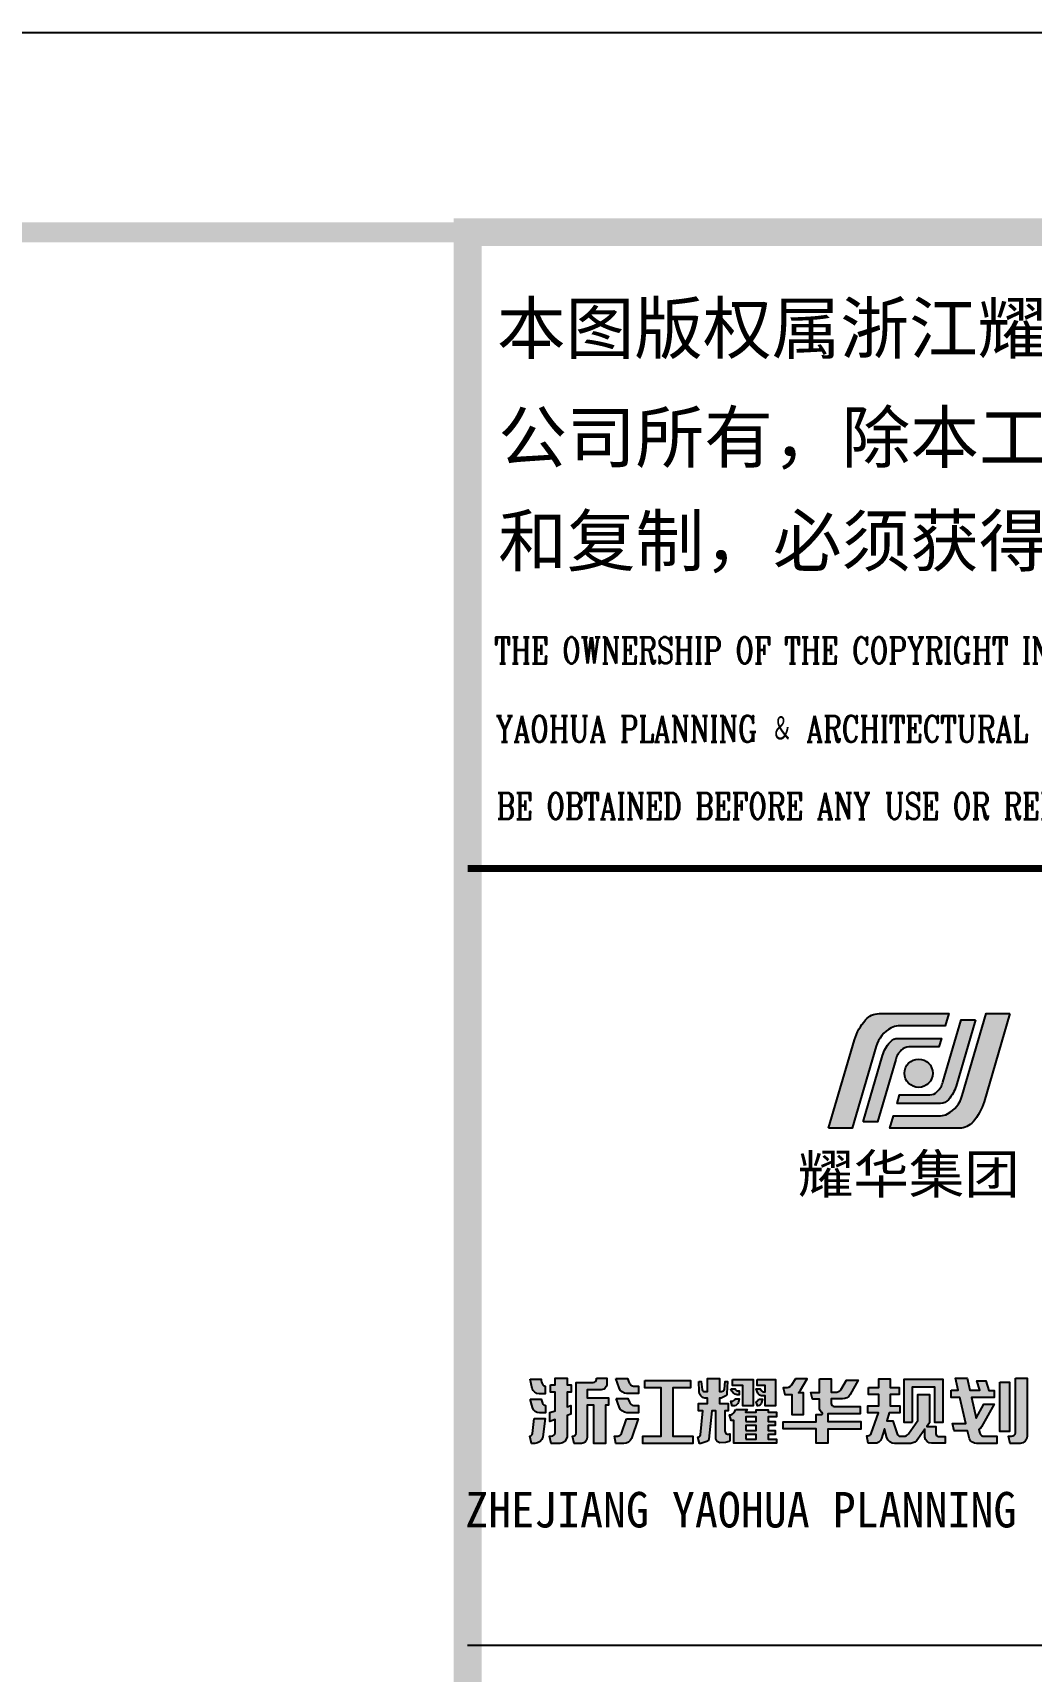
# Model space of a CAD drawing. Extents: x -138012 to 2129925, y -311560 to 0.
# Drawn here: x 1235533 to 1240540, y -142980 to -134764 of the extents above; entities that cross this region are included whole.
import ezdxf
from ezdxf.enums import TextEntityAlignment as Align

# ---------------------------------------------------------------- set-up
doc = ezdxf.new("R2010")
doc.units = 0
doc.header["$LTSCALE"] = 1000
doc.header["$MEASUREMENT"] = 0
for name, color, linetype in [('3', 3, 'CONTINUOUS'), ('PUB_TITLE', 4, 'CONTINUOUS'), ('TEXT', 7, 'CONTINUOUS'), ('图框', 4, 'CONTINUOUS'), ('家具', 35, 'CONTINUOUS')]:
    doc.layers.add(name, color=color, linetype=linetype)
doc.styles.add('-黑体', font='simhei.ttf', dxfattribs={"width": 0.8})
doc.styles.add('iIcon2', font='')
doc.styles.add('MIMI-TKWZ', font='romanc.shx', dxfattribs={"width": 0.75, "oblique": 15, "bigfont": 'bigfont.shx'})
doc.styles.add('图框艺术体', font='simhei.ttf', dxfattribs={"width": 0.9})
doc.styles.get('iIcon2').set_extended_font_data('SimSun')

# ---------------------------------------------------------------- blocks, each defined once
blk = doc.blocks.new('yhlogo01')
at = {"layer": '家具'}
h = blk.add_hatch(color=5, dxfattribs=at)
h.dxf.hatch_style = 1
h.paths.add_polyline_path([(243496.4297811407, -10479.33175228268, 0.2174727721033012), (243118.6349315595, -10651.80915515404, 0.1075559214367939), (242812.8083269913, -11211.68171805657), (242090.9063861661, -13669.64493794192), (242748.8166466388, -13669.64493794192), (243418.1854214451, -11389.6694430011, -0.19717890885757), (243830.3649421591, -10874.52929703217, -0.1273347370917847), (244024.4521864142, -10824.2865580254), (245336.0998570008, -10824.2865580254), (245437.4898118477, -10479.33175228268)])
h = blk.add_hatch(color=5, dxfattribs=at)
h.dxf.hatch_style = 1
h.paths.add_polyline_path([(245735.4472798892, -13669.64493794192, 0.2174727721032802), (246113.2421294704, -13497.1675350706, 0.1075559214368167), (246419.0687340387, -12937.29497216795), (247140.9706748639, -10479.33175228268), (246483.0604143911, -10479.33175228268), (245813.6916395846, -12759.30724722437, -0.1971789088572864), (245401.5121188709, -13274.4473931924, -0.1273347370917942), (245207.4248746158, -13324.69013219917), (243895.7772040291, -13324.69013219917), (243794.3872491822, -13669.64493794192)])
h = blk.add_hatch(color=5, dxfattribs=at)
h.dxf.hatch_style = 1
h.paths.add_polyline_path([(245430.8611899983, -12877.86638939462, 0.1093664727785229), (245639.453722176, -12499.22633192304), (246182.0387513717, -10651.80915515404), (245784.2922744539, -10651.80915515404), (245272.9346151327, -12391.57994706894, -0.1253067589665132), (245117.453680721, -12653.93890134204, -0.1991992421947447), (244905.0876318119, -12742.04113997891), (244067.0308118332, -12742.04113997888), (243997.167158876, -12979.73532645646), (245205.5967189892, -12979.73532645646, 0.2155993663494431)])
h = blk.add_hatch(color=5, dxfattribs=at)
h.dxf.hatch_style = 1
h.paths.add_polyline_path([(243801.0158710317, -11271.11030082994, 0.10936647277854), (243592.4233388539, -11649.7503583016), (243049.8383096582, -13497.16753507056), (243447.584786576, -13497.16753507056), (243958.942445897, -11757.39674315657, -0.1253067589668707), (244114.4233803088, -11495.03778888262, -0.1991992421947921), (244326.7894292181, -11406.93555024569), (245164.8462491967, -11406.93555024569), (245234.7099021539, -11169.24136376812), (244026.2803420408, -11169.24136376812, 0.2155993663494261)])
h = blk.add_hatch(color=1, dxfattribs=at)
h.dxf.hatch_style = 1
h.paths.add_polyline_path([(244990.8879417925, -12140.39006664162, 1), (244202.3736493761, -12140.39006664162, 1)])
at = {"layer": '家具', "color": 5}
for points in [[(242090.9063861661, -13669.64493794192), (242812.8083269913, -11211.68171805657, -0.1075559214367966), (243118.6349315595, -10651.80915515403, -0.2174727721032954), (243496.4297811407, -10479.33175228268), (245437.4898118477, -10479.33175228268), (245336.0998570008, -10824.2865580254), (244024.4521864141, -10824.2865580254, 0.127334737091765), (243830.3649421591, -10874.52929703217, 0.1971247319399929), (243418.2364854845, -11389.49551083859), (242748.8166466388, -13669.64493794192)], [(247140.9706748639, -10479.33175228268), (246419.0687340387, -12937.29497216802, -0.1075559214367966), (246113.2421294704, -13497.16753507056, -0.2174727721032954), (245735.4472798892, -13669.64493794192), (243794.3872491822, -13669.64493794192), (243895.7772040291, -13324.69013219917), (245207.4248746158, -13324.69013219917, 0.127334737091765), (245401.5121188708, -13274.44739319241, 0.1971247319399929), (245813.6405755455, -12759.481179386), (246483.0604143911, -10479.33175228268)], [(246182.0387513717, -10651.80915515404), (245639.453722176, -12499.22633192298, -0.109366472778548), (245430.8611899982, -12877.86638939465, -0.2155993663494469), (245205.5967189892, -12979.73532645646), (243997.167158876, -12979.73532645646), (244067.0308118332, -12742.04113997888), (244905.0876318119, -12742.04113997891, 0.1991992421947874), (245117.4536807211, -12653.93890134198, 0.1253067589663713), (245272.9346151326, -12391.5799470692), (245784.2922744539, -10651.80915515404)], [(243049.8383096582, -13497.16753507056), (243592.4233388539, -11649.75035830162, -0.109366472778548), (243801.0158710317, -11271.11030082994, -0.2155993663494469), (244026.2803420408, -11169.24136376812), (245234.7099021539, -11169.24136376812), (245164.8462491967, -11406.93555024569), (244326.7894292181, -11406.93555024569, 0.1991992421947874), (244114.4233803088, -11495.03778888261, 0.1253067589663713), (243958.9424458974, -11757.39674315539), (243447.584786576, -13497.16753507056)]]:
    blk.add_lwpolyline(points, format="xyb", close=True, dxfattribs=at)
at = {"layer": '家具', "color": 1}
blk.add_circle((244596.6307955843, -12140.39006664162), 394.2571462081978, dxfattribs=at)
blk = doc.blocks.new('65464563')
at = {"layer": '图框'}
h = blk.add_hatch(color=256, dxfattribs=at)
h.dxf.hatch_style = 1
edge = h.paths.add_edge_path()
edge.add_line((1019851.198552979, 31885.63320690737), (1019905.951376109, 31885.63320690737))
edge.add_arc((1019979.501816458, 31893.89160546088), 74.01262339801767, 186.4064582209321, 205.4823430065042)
edge.add_arc((1019934.102670143, 31873.90774522147), 24.477825073582, 208.977848387608, 253.175425608135)
edge.add_line((1019927.017750477, 31850.47768261691), (1019927.017750477, 31812.97016016045))
edge.add_line((1019927.017750477, 31812.97016016045), (1019897.280699575, 31812.97016016045))
edge.add_arc((1019897.280699575, 31851.25049969719), 38.28033953674822, 196.5622213707724, 270, ccw=False)
edge.add_line((1019860.588583073, 31840.3384429852), (1019851.198552979, 31885.63320690737))
edge = h.paths.add_edge_path()
edge.add_line((1019851.525286425, 31786.4370036273), (1019906.150489832, 31786.4370036273))
edge.add_arc((1019969.711104004, 31796.61385975381), 64.3701800105332, 189.0965680997687, 208.3999421958754)
edge.add_arc((1019934.371644225, 31777.38922718336), 24.14039237477414, 208.1562874410982, 256.2835989948979)
edge.add_line((1019928.647565062, 31753.93728778092), (1019928.647565062, 31716.89485839382))
edge.add_line((1019928.647565062, 31716.89485839382), (1019898.742593869, 31716.89485839382))
edge.add_arc((1019898.742593869, 31754.87270350794), 37.97784511412101, 196.6939173178043, 270, ccw=False)
edge.add_line((1019862.365401127, 31743.96323203749), (1019851.525286425, 31786.4370036273))
edge = h.paths.add_edge_path()
edge.add_line((1019870.89896974, 31689.07464754838), (1019926.356592602, 31689.07464754838))
edge.add_line((1019926.356592602, 31689.07464754838), (1019914.477722938, 31597.65086427971))
edge.add_arc((1019874.956909366, 31604.20001881598), 40.05978195776988, 269.1163188202599, 350.5907910872765, ccw=False)
edge.add_line((1019874.33908599, 31564.14500134275), (1019857.247716254, 31564.14500134275))
edge.add_line((1019857.247716254, 31564.14500134275), (1019849.489408094, 31600.97268865339))
edge.add_arc((1019847.062655043, 31616.63244724316), 15.84667692170957, 278.8089124504289, 351.9878779927175)
edge.add_line((1019862.754646242, 31614.42369608872), (1019870.89896974, 31689.07464754838))
edge = h.paths.add_edge_path()
edge.add_line((1019953.532306964, 31857.68579767586), (1019976.999841043, 31857.68579767586))
edge.add_line((1019976.999841043, 31857.68579767586), (1019976.999841043, 31891.02296669059))
edge.add_line((1019976.999841043, 31891.02296669059), (1020035.935161167, 31891.02296669059))
edge.add_line((1020035.935161167, 31891.02296669059), (1020035.935161167, 31857.68579767586))
edge.add_line((1020035.935161167, 31857.68579767586), (1020057.206261927, 31857.68579767586))
edge.add_line((1020057.206261927, 31857.68579767586), (1020057.206261927, 31821.37294809229))
edge.add_line((1020057.206261927, 31821.37294809229), (1020035.883078938, 31821.37294809229))
edge.add_line((1020035.883078938, 31821.37294809229), (1020035.883078938, 31747.25038672867))
edge.add_line((1020035.883078938, 31747.25038672867), (1020055.671632106, 31753.80056687421))
edge.add_line((1020055.671632106, 31753.80056687421), (1020055.671632106, 31710.14507034281))
edge.add_line((1020055.671632106, 31710.14507034281), (1020035.882180968, 31703.42721746722))
edge.add_line((1020035.882180968, 31703.42721746722), (1020035.882180968, 31597.98421803507))
edge.add_arc((1019998.909868268, 31601.10739304199), 37.10399073645532, 271.06141058843826, 355.17149694307943, ccw=False)
edge.add_line((1019999.597184445, 31564.00976879126), (1019956.055831698, 31564.00976879126))
edge.add_line((1019956.055831698, 31564.00976879126), (1019948.798341273, 31600.73183363903))
edge.add_line((1019948.798341273, 31600.73183363903), (1019956.696645368, 31600.73183363903))
edge.add_arc((1019956.696645368, 31621.2995626958), 20.56772905676917, 270, 350.974520365862)
edge.add_line((1019977.009718707, 31618.07302739), (1019977.009718707, 31683.68491657579))
edge.add_line((1019977.009718707, 31683.68491657579), (1019950.224187444, 31674.84516334749))
edge.add_line((1019950.224187444, 31674.84516334749), (1019950.224187444, 31718.98071650229))
edge.add_line((1019950.224187444, 31718.98071650229), (1019977.014208554, 31727.90176559967))
edge.add_line((1019977.014208554, 31727.90176559967), (1019977.014208554, 31821.26194796333))
edge.add_line((1019977.014208554, 31821.26194796333), (1019953.532306964, 31821.26194796333))
edge.add_line((1019953.532306964, 31821.26194796333), (1019953.532306964, 31857.68579767586))
edge = h.paths.add_edge_path()
edge.add_line((1020183.213141567, 31891.07299491775), (1020235.486426208, 31891.07299491775))
edge.add_line((1020235.486426208, 31891.07299491775), (1020235.486426208, 31862.71472024469))
edge.add_arc((1020205.980944725, 31862.71472024474), 29.50548148318194, 260.1794472955371, 359.99999999990814, ccw=False)
edge.add_line((1020200.948402284, 31833.64158910728), (1020136.536476613, 31833.64158910728))
edge.add_line((1020136.536476613, 31833.64158910728), (1020136.536476613, 31793.32761022478))
edge.add_line((1020136.536476613, 31793.32761022478), (1020243.6363971, 31793.32761022478))
edge.add_line((1020243.6363971, 31793.32761022478), (1020243.6363971, 31756.76501035102))
edge.add_line((1020243.6363971, 31756.76501035102), (1020228.100627333, 31756.76501035102))
edge.add_line((1020228.100627333, 31756.76501035102), (1020228.100627333, 31564.35801215365))
edge.add_line((1020228.100627333, 31564.35801215365), (1020170.831040572, 31564.35801215365))
edge.add_line((1020170.831040572, 31564.35801215365), (1020170.831040572, 31756.46484098816))
edge.add_line((1020170.831040572, 31756.46484098816), (1020136.512231438, 31756.46484098816))
edge.add_line((1020136.512231438, 31756.46484098816), (1020136.512231438, 31593.53276312741))
edge.add_arc((1020106.89261299, 31593.53276312739), 29.61961844714824, -99.43516370914398, 4.928324415232055e-11, ccw=False)
edge.add_line((1020102.037027086, 31564.31384660938), (1020071.017194017, 31564.31384660938))
edge.add_line((1020071.017194017, 31564.31384660938), (1020063.906495668, 31600.64858354232))
edge.add_line((1020063.906495668, 31600.64858354232), (1020065.361726637, 31600.64858354232))
edge.add_arc((1020065.361726637, 31616.43951202629), 15.79092848396249, 270, 350.6019519621236)
edge.add_line((1020080.940704941, 31613.86097418267), (1020080.940704941, 31869.89034002484))
edge.add_line((1020080.940704941, 31869.89034002484), (1020167.285788633, 31869.89034002484))
edge.add_arc((1020167.415364576, 31885.71245212574), 15.82264267618638, 269.5307839672041, 356.7874105654772)
edge.add_line((1020183.213141567, 31884.82573717774), (1020183.213141567, 31891.07299491775))
h = blk.add_hatch(color=256, dxfattribs=at)
h.dxf.hatch_style = 1
h.paths.add_polyline_path([(1020425.251831989, 31879.71541482041), (1020654.70886019, 31879.71541482041), (1020654.70886019, 31843.50418507325), (1020567.075121832, 31843.50418507325), (1020567.075121832, 31600.69313993212), (1020665.996336404, 31600.69313993212), (1020665.996336404, 31564.2126176185), (1020415.237676481, 31564.2126176185), (1020415.237676481, 31600.69313993212), (1020507.969187509, 31600.69313993212), (1020507.969187509, 31843.50418507325), (1020425.251831989, 31843.50418507325)])
edge = h.paths.add_edge_path()
edge.add_line((1020333.605936435, 31687.68988185498), (1020391.906777106, 31687.68988185498))
edge.add_line((1020391.906777106, 31687.68988185498), (1020359.347445145, 31588.19059737521))
edge.add_arc((1020321.547847618, 31606.0078240996), 41.78831345448447, 269.2833326029882, 334.7626748170755, ccw=False)
edge.add_line((1020321.025164426, 31564.22277960216), (1020281.162718478, 31564.22277960216))
edge.add_line((1020281.162718478, 31564.22277960216), (1020273.547862784, 31600.95031628723))
edge.add_line((1020273.547862784, 31600.95031628723), (1020290.151409869, 31600.95031628723))
edge.add_arc((1020286.840516129, 31626.34824496531), 25.61282488317681, 277.4272387077989, 332.4796535397163)
edge.add_line((1020309.55516803, 31614.51349158655), (1020333.605936435, 31687.68988185498))
edge = h.paths.add_edge_path()
edge.add_line((1020282.457903435, 31790.0597507942), (1020341.1313784, 31790.0597507942))
edge.add_line((1020341.1313784, 31790.0597507942), (1020348.623725104, 31770.84331949038))
edge.add_arc((1020372.696749943, 31780.22921666607), 25.83806476294402, 201.3004483057006, 262.4766052012375)
edge.add_line((1020369.313746172, 31754.6135793291), (1020393.84513784, 31754.6135793291))
edge.add_line((1020393.84513784, 31754.6135793291), (1020393.84513784, 31718.28431423352))
edge.add_line((1020393.84513784, 31718.28431423352), (1020335.961016662, 31718.28431423352))
edge.add_arc((1020338.328228345, 31762.88020377572), 44.65867278830593, 200.9705404496172, 266.96151217998516, ccw=False)
edge.add_line((1020296.627542231, 31746.8974057468), (1020282.457903435, 31790.0597507942))
edge = h.paths.add_edge_path()
edge.add_line((1020281.118477462, 31889.77265185764), (1020338.949230394, 31889.77265185764))
edge.add_line((1020338.949230394, 31889.77265185764), (1020347.939292607, 31868.76824254723))
edge.add_arc((1020378.535728558, 31881.86377209245), 33.28114762099464, 203.1713282823416, 230.9870352060324)
edge.add_arc((1020372.197843205, 31874.54169304088), 23.60429781743594, 231.7524927082556, 271.6208121548299)
edge.add_line((1020372.865484534, 31850.94683914195), (1020393.850525657, 31850.94683914195))
edge.add_line((1020393.850525657, 31850.94683914195), (1020393.850525657, 31814.36274276435))
edge.add_line((1020393.850525657, 31814.36274276435), (1020336.195136851, 31814.36274276435))
edge.add_arc((1020336.526865441, 31856.14373971221), 41.78231383988701, 198.5295602014712, 269.5450982461078, ccw=False)
edge.add_line((1020296.910554092, 31842.8655762492), (1020281.118477462, 31889.77265185764))
h = blk.add_hatch(color=256, dxfattribs=at)
h.dxf.hatch_style = 1
h.paths.add_polyline_path([(1020932.107792326, 31673.61240775249), (1020984.992120212, 31673.61240775249), (1020984.992120212, 31697.43739564618), (1020932.107792326, 31697.43739564618)], flags=17)
h.paths.add_polyline_path([(1020932.107792326, 31629.62391650327), (1020984.992120212, 31629.62391650327), (1020984.992120212, 31653.66269689886), (1020932.107792326, 31653.66269689886)], flags=17)
h.paths.add_polyline_path([(1020932.107792326, 31586.31627815781), (1020984.992120212, 31586.31627815781), (1020984.992120212, 31609.60033584555), (1020932.107792326, 31609.60033584555)], flags=17)
edge = h.paths.add_edge_path()
edge.add_line((1020881.987381168, 31734.15047104686), (1020939.240965565, 31734.15047104686))
edge.add_line((1020939.240965565, 31734.15047104686), (1020931.099076398, 31720.25591264985))
edge.add_line((1020931.099076398, 31720.25591264985), (1020984.992120212, 31720.25591264985))
edge.add_line((1020984.992120212, 31720.25591264985), (1020984.992120212, 31733.06118456996))
edge.add_line((1020984.992120212, 31733.06118456996), (1021043.662539344, 31733.06118456996))
edge.add_line((1021043.662539344, 31733.06118456996), (1021043.662539344, 31720.330564145))
edge.add_line((1021043.662539344, 31720.330564145), (1021086.634868238, 31720.330564145))
edge.add_line((1021086.634868238, 31720.330564145), (1021086.634868238, 31697.43739564618))
edge.add_line((1021086.634868238, 31697.43739564618), (1021043.662539344, 31697.43739564618))
edge.add_line((1021043.662539344, 31697.43739564618), (1021043.662539344, 31673.61240775249))
edge.add_line((1021043.662539344, 31673.61240775249), (1021080.164100251, 31673.61240775249))
edge.add_line((1021080.164100251, 31673.61240775249), (1021080.164100251, 31653.66269689886))
edge.add_line((1021080.164100251, 31653.66269689886), (1021043.662539344, 31653.66269689886))
edge.add_line((1021043.662539344, 31653.66269689886), (1021043.662539344, 31629.62391650327))
edge.add_line((1021043.662539344, 31629.62391650327), (1021080.043772342, 31629.62391650327))
edge.add_line((1021080.043772342, 31629.62391650327), (1021080.043772342, 31609.60033584555))
edge.add_line((1021080.043772342, 31609.60033584555), (1021043.662539344, 31609.60033584555))
edge.add_line((1021043.662539344, 31609.60033584555), (1021043.662539344, 31586.31627815781))
edge.add_line((1021043.662539344, 31586.31627815781), (1021086.712991582, 31586.31627815781))
edge.add_line((1021086.712991582, 31586.31627815781), (1021086.712991582, 31565.08029468299))
edge.add_line((1021086.712991582, 31565.08029468299), (1020872.675895086, 31565.08029468299))
edge.add_line((1020872.675895086, 31565.08029468299), (1020872.675895086, 31678.41377143073))
edge.add_line((1020872.675895086, 31678.41377143073), (1020858.412797598, 31678.41377143073))
edge.add_line((1020858.412797598, 31678.41377143073), (1020851.017712134, 31706.87909625378))
edge.add_arc((1020846.670593289, 31741.14629260275), 34.54183243371087, 277.2298937269761, 320.8830479853609)
edge.add_line((1020873.470211664, 31719.3536644266), (1020881.987381168, 31734.15047104686))
edge = h.paths.add_edge_path()
edge.add_line((1020997.26767152, 31786.70981380343), (1021015.811299811, 31786.70981380343))
edge.add_line((1021015.811299811, 31786.70981380343), (1021011.342794456, 31769.35997452505))
edge.add_arc((1020989.585878, 31774.9635363872), 22.46693835801011, 275.85593631894096, 345.55718025701685, ccw=False)
edge.add_line((1020991.878124093, 31752.61384003499), (1020991.010481191, 31752.61384003499))
edge.add_line((1020991.010481191, 31752.61384003499), (1020984.949151365, 31772.59051922982))
edge.add_line((1020984.949151365, 31772.59051922982), (1020986.750907692, 31772.59051922982))
edge.add_arc((1020974.701277601, 31792.54204816417), 23.30787618266663, 301.1296755085841, 345.5091196508274)
edge = h.paths.add_edge_path()
edge.add_line((1020989.389476697, 31884.91326945118), (1021081.642157995, 31884.91326945118))
edge.add_line((1021081.642157995, 31884.91326945118), (1021081.642157995, 31752.60524143348))
edge.add_line((1021081.642157995, 31752.60524143348), (1021029.487405324, 31752.60524143348))
edge.add_line((1021029.487405324, 31752.60524143348), (1021029.487405324, 31803.5226421415))
edge.add_line((1021029.487405324, 31803.5226421415), (1021011.744320603, 31803.5226421415))
edge.add_arc((1021011.744320603, 31825.59253075775), 22.06988861625359, 207.4617098723028, 270, ccw=False)
edge.add_line((1020992.161284328, 31815.41487514507), (1020985.004894802, 31837.17852384935))
edge.add_line((1020985.004894802, 31837.17852384935), (1021004.644397313, 31837.17852384935))
edge.add_arc((1021037.083329415, 31853.71608365256), 36.41119608251173, 207.0127564805983, 236.3469861831299)
edge.add_line((1021016.905628694, 31823.40708179254), (1021029.453282485, 31823.40708179254))
edge.add_line((1021029.453282485, 31823.40708179254), (1021029.453282485, 31854.18403903098))
edge.add_line((1021029.453282485, 31854.18403903098), (1020989.389476697, 31854.18403903098))
edge.add_line((1020989.389476697, 31854.18403903098), (1020989.389476697, 31884.91326945118))
edge = h.paths.add_edge_path()
edge.add_line((1020879.001479894, 31787.89759335248), (1020899.585959062, 31787.89759335248))
edge.add_line((1020899.585959062, 31787.89759335248), (1020895.18054415, 31770.32352545054))
edge.add_arc((1020869.196911754, 31779.45029093725), 27.53991649861292, 283.3950120533748, 340.6461462288474, ccw=False)
edge.add_line((1020875.576897394, 31752.65956896136), (1020864.277786267, 31752.65956896136))
edge.add_line((1020864.277786267, 31752.65956896136), (1020857.862037561, 31775.24662063556))
edge.add_line((1020857.862037561, 31775.24662063556), (1020861.968826678, 31775.23277429445))
edge.add_arc((1020860.842327459, 31794.53362084387), 19.33369281883536, 273.3402944613528, 339.9258226467189)
edge = h.paths.add_edge_path()
edge.add_line((1020857.733238342, 31837.38997127814), (1020879.201475333, 31837.38997127814))
edge.add_arc((1020894.920931448, 31844.88627675509), 17.41539251195069, 205.495574086538, 270.2809118673162)
edge.add_line((1020895.006315936, 31827.47109355661), (1020898.628796648, 31827.47109355661))
edge.add_line((1020898.628796648, 31827.47109355661), (1020898.628796648, 31807.51981932088))
edge.add_line((1020898.628796648, 31807.51981932088), (1020889.827722861, 31807.51981932088))
edge.add_arc((1020895.161653234, 31845.42825395622), 38.28185248559627, 192.1209648011782, 261.99074073038076, ccw=False)
h.paths.add_polyline_path([(1020865.670835265, 31884.91326945118), (1020969.529771938, 31884.91326945118), (1020969.529771938, 31752.6763753189), (1020917.306773587, 31752.6763753189), (1020917.306773587, 31854.2973842331), (1020865.670835265, 31854.2973842331)])
edge = h.paths.add_edge_path()
edge.add_line((1020697.204507303, 31874.49332776718), (1020708.659148686, 31874.49332776718))
edge.add_line((1020708.659148686, 31874.49332776718), (1020714.04576392, 31833.72542219207))
edge.add_arc((1020724.382843707, 31835.09124834059), 10.42692186573306, 187.5268246121114, 277.9324728681977)
edge.add_line((1020725.821820481, 31824.76409745374), (1020740.668097494, 31824.76409745374))
edge.add_line((1020740.668097494, 31824.76409745374), (1020740.668097494, 31889.74959197169))
edge.add_line((1020740.668097494, 31889.74959197169), (1020799.661785634, 31889.74959197169))
edge.add_line((1020799.661785634, 31889.74959197169), (1020799.661785634, 31824.66325930838))
edge.add_line((1020799.661785634, 31824.66325930838), (1020811.233416312, 31824.66325930838))
edge.add_arc((1020810.887127251, 31838.84582146454), 14.18678911620448, 271.3986866467744, 351.5226136565035)
edge.add_line((1020824.91891327, 31836.75441846048), (1020828.536074103, 31874.57345109974))
edge.add_line((1020828.536074103, 31874.57345109974), (1020839.851365995, 31874.57345109974))
edge.add_line((1020839.851365995, 31874.57345109974), (1020837.997568707, 31814.31568448892))
edge.add_arc((1020822.950692152, 31814.77859343018), 15.05399544099781, 290.1298801625541, 358.23788240752685, ccw=False)
edge.add_line((1020828.131515534, 31800.64417275513), (1020808.774357705, 31791.0667861203))
edge.add_line((1020808.774357705, 31791.0667861203), (1020799.661785634, 31791.0667861203))
edge.add_line((1020799.661785634, 31791.0667861203), (1020799.661785634, 31764.25300250057))
edge.add_line((1020799.661785634, 31764.25300250057), (1020844.342950426, 31764.25300250057))
edge.add_line((1020844.342950426, 31764.25300250057), (1020844.342950426, 31727.72049773223))
edge.add_line((1020844.342950426, 31727.72049773223), (1020827.91010916, 31727.72049773223))
edge.add_line((1020827.91010916, 31727.72049773223), (1020827.91010916, 31626.01398044341))
edge.add_arc((1020844.17037249, 31626.01398044343), 16.26026332983747, 180.0000000000641, 300.2900870376563)
edge.add_line((1020852.37169544, 31611.97352228028), (1020852.37169544, 31577.91900685866))
edge.add_arc((1020826.878953682, 31608.04166369865), 39.46206200195378, 276.2700922810483, 310.24116845891587, ccw=False)
edge.add_line((1020831.188820948, 31568.81565980334), (1020802.722946941, 31567.94857978175))
edge.add_arc((1020804.514772192, 31590.44098425407), 22.56366319272795, 185.5375097116464, 265.44523265749143, ccw=False)
edge.add_line((1020782.056408247, 31588.26364973868), (1020782.056408247, 31727.72049773223))
edge.add_line((1020782.056408247, 31727.72049773223), (1020762.221957136, 31727.72049773223))
edge.add_line((1020762.221957136, 31727.72049773223), (1020746.952638961, 31585.57410684443))
edge.add_arc((1020732.75371911, 31587.09935010658), 14.28060544759924, 286.3231382592674, 353.8688167780578, ccw=False)
edge.add_line((1020736.767344572, 31573.39436916553), (1020705.995241786, 31564.29039587791))
edge.add_line((1020705.995241786, 31564.29039587791), (1020700.00244444, 31564.29039587791))
edge.add_line((1020700.00244444, 31564.29039587791), (1020692.581919329, 31595.42176029983))
edge.add_arc((1020689.996472379, 31610.31591177887), 15.11688738503344, 279.8477327515598, 348.5641114439136)
edge.add_line((1020704.813246844, 31607.31866660179), (1020716.565669201, 31727.72049773223))
edge.add_line((1020716.565669201, 31727.72049773223), (1020695.796563175, 31727.72049773223))
edge.add_line((1020695.796563175, 31727.72049773223), (1020695.796563175, 31764.25300250057))
edge.add_line((1020695.796563175, 31764.25300250057), (1020740.668097494, 31764.25300250057))
edge.add_line((1020740.668097494, 31764.25300250057), (1020740.668097494, 31791.1691876477))
edge.add_line((1020740.668097494, 31791.1691876477), (1020726.544924372, 31791.1691876477))
edge.add_arc((1020731.082581318, 31823.02961581834), 32.18193924823768, 178.5068076761959, 261.8942776253809, ccw=False)
edge.add_line((1020698.91157015, 31823.86821834184), (1020697.204507303, 31874.49332776718))
h = blk.add_hatch(color=256, dxfattribs=at)
h.dxf.hatch_style = 1
edge = h.paths.add_edge_path()
edge.add_line((1021301.588317598, 31888.27063250687), (1021360.39253418, 31888.27063250687))
edge.add_line((1021360.39253418, 31888.27063250687), (1021360.39253418, 31820.58009611361))
edge.add_line((1021360.39253418, 31820.58009611361), (1021381.270430315, 31820.58009611361))
edge.add_arc((1021381.270430315, 31859.47373138123), 38.89363526761736, 270, 316.263731508385)
edge.add_line((1021409.372235745, 31832.58500891417), (1021437.970962999, 31881.45624078671))
edge.add_line((1021437.970962999, 31881.45624078671), (1021495.489647794, 31881.45624078671))
edge.add_line((1021495.489647794, 31881.45624078671), (1021455.492552464, 31809.70625666063))
edge.add_arc((1021417.286648073, 31831.00417356896), 43.74119791419914, 269.0232863396469, 330.8624782408466, ccw=False)
edge.add_line((1021416.541033706, 31787.26933100395), (1021360.372778852, 31787.26933100395))
edge.add_line((1021360.372778852, 31787.26933100395), (1021360.372778852, 31764.87761459959))
edge.add_arc((1021376.984240153, 31765.79071510137), 16.63653807366781, 183.1462739964969, 265.2827346272533)
edge.add_line((1021375.616070739, 31749.21053079801), (1021505.461297685, 31749.21053079801))
edge.add_line((1021505.461297685, 31749.21053079801), (1021505.461297685, 31712.22269099357))
edge.add_line((1021505.461297685, 31712.22269099357), (1021344.121327419, 31712.22269099357))
edge.add_line((1021344.121327419, 31712.22269099357), (1021344.121327419, 31673.42323851865))
edge.add_line((1021344.121327419, 31673.42323851865), (1021508.881663389, 31673.42323851865))
edge.add_line((1021508.881663389, 31673.42323851865), (1021508.881663389, 31636.12076806696))
edge.add_line((1021508.881663389, 31636.12076806696), (1021343.767527449, 31636.12076806696))
edge.add_line((1021343.767527449, 31636.12076806696), (1021343.767527449, 31565.68454186391))
edge.add_line((1021343.767527449, 31565.68454186391), (1021285.308131142, 31565.68454186391))
edge.add_line((1021285.308131142, 31565.68454186391), (1021285.308131142, 31636.80474773486))
edge.add_line((1021285.308131142, 31636.80474773486), (1021118.841653183, 31636.80474773486))
edge.add_line((1021118.841653183, 31636.80474773486), (1021118.841653183, 31673.15785440744))
edge.add_line((1021118.841653183, 31673.15785440744), (1021285.04143421, 31673.15785440744))
edge.add_line((1021285.04143421, 31673.15785440744), (1021285.04143421, 31709.35014997888))
edge.add_line((1021285.04143421, 31709.35014997888), (1021311.884329517, 31709.35014997888))
edge.add_arc((1021311.884329517, 31714.3501499789), 5.00000000001819, 269.999999998666, 414.0773281515745)
edge.add_arc((1021333.649464974, 31744.39247070789), 32.09800744266823, 179.9058676720646, 234.077328151551, ccw=False)
edge.add_line((1021301.55150085, 31744.44520511222), (1021301.55150085, 31786.90232705645))
edge.add_line((1021301.55150085, 31786.90232705645), (1021265.95461812, 31786.90232705645))
edge.add_line((1021265.95461812, 31786.90232705645), (1021258.326685173, 31820.32800075033))
edge.add_line((1021258.326685173, 31820.32800075033), (1021301.588317598, 31820.32800075033))
edge.add_line((1021301.588317598, 31820.32800075033), (1021301.588317598, 31888.27063250687))
edge = h.paths.add_edge_path()
edge.add_line((1021181.286862567, 31888.27141419792), (1021159.722622694, 31855.24856918812))
edge.add_arc((1021135.310923945, 31871.18964656571), 29.15559952690153, 261.3941334764993, 326.8550715877468, ccw=False)
edge.add_line((1021130.948179698, 31842.36230804119), (1021119.871868414, 31842.36230804119))
edge.add_line((1021119.871868414, 31842.36230804119), (1021127.461839064, 31808.96203930641))
edge.add_line((1021127.461839064, 31808.96203930641), (1021163.004689592, 31808.96203930641))
edge.add_line((1021163.004689592, 31808.96203930641), (1021163.004689592, 31708.55265151826))
edge.add_line((1021163.004689592, 31708.55265151826), (1021221.891519365, 31708.55265151826))
edge.add_line((1021221.891519365, 31708.55265151826), (1021221.891519365, 31817.00659548288))
edge.add_line((1021221.891519365, 31817.00659548288), (1021195.979990355, 31817.00659548288))
edge.add_line((1021195.979990355, 31817.00659548288), (1021206.76998099, 31832.01031689503))
edge.add_line((1021206.76998099, 31832.01031689503), (1021240.563244625, 31888.27141419792))
edge.add_line((1021240.563244625, 31888.27141419792), (1021181.286862567, 31888.27141419792))
h = blk.add_hatch(color=256, dxfattribs=at)
h.dxf.hatch_style = 1
h.paths.add_polyline_path([(1021768.036549842, 31671.50245002046), (1021768.036549842, 31848.65591993206), (1021878.73574396, 31848.65591993206), (1021878.73574396, 31671.46571054118), (1021921.284917231, 31671.46571054118), (1021921.284917231, 31885.23845292756), (1021725.426314647, 31885.23845292756), (1021725.426314647, 31671.50245002046)], flags=17)
edge = h.paths.add_edge_path()
edge.add_line((1021546.862392014, 31845.35149461275), (1021600.100307867, 31845.35149461281))
edge.add_line((1021600.100307867, 31845.35149461281), (1021600.100307867, 31888.400393221))
edge.add_line((1021600.100307867, 31888.400393221), (1021655.974450075, 31888.400393221))
edge.add_line((1021655.974450075, 31888.400393221), (1021655.974450075, 31845.35149461275))
edge.add_line((1021655.974450075, 31845.35149461275), (1021702.113917283, 31845.35149461275))
edge.add_line((1021702.113917283, 31845.35149461275), (1021702.113917283, 31808.9510956317))
edge.add_line((1021702.113917283, 31808.9510956317), (1021655.711345021, 31808.9510956317))
edge.add_line((1021655.711345021, 31808.9510956317), (1021655.711345021, 31753.28040524496))
edge.add_line((1021655.711345021, 31753.28040524496), (1021705.229871337, 31753.28040524496))
edge.add_line((1021705.229871337, 31753.28040524496), (1021705.229871337, 31716.9214358895))
edge.add_line((1021705.229871337, 31716.9214358895), (1021651.751553183, 31716.92143588944))
edge.add_line((1021651.751553183, 31716.92143588944), (1021639.044735105, 31676.68210850214))
edge.add_line((1021639.044735105, 31676.68210850214), (1021670.250091496, 31676.68210850214))
edge.add_line((1021670.250091496, 31676.68210850214), (1021691.286672275, 31611.6808837725))
edge.add_arc((1021706.545556731, 31616.61917157847), 16.03808720782578, 197.9333238406532, 272.8202501273669)
edge.add_line((1021707.334675146, 31600.6005095428), (1021724.785956414, 31600.6005095428))
edge.add_arc((1021724.785956414, 31631.13368058196), 30.53317103915833, 269.9999999997816, 321.3462396300512)
edge.add_line((1021748.630370556, 31612.06227665028), (1021795.285645354, 31678.35469089495))
edge.add_line((1021795.285645354, 31678.35469089495), (1021795.285645354, 31809.87014705047))
edge.add_line((1021795.285645354, 31809.87014705047), (1021852.644131092, 31809.87014705047))
edge.add_line((1021852.644131092, 31809.87014705047), (1021852.644131092, 31667.46882283827))
edge.add_line((1021852.644131092, 31667.46882283827), (1021839.709383892, 31649.10170321824))
edge.add_line((1021839.709383892, 31649.10170321824), (1021884.774376629, 31649.10170321824))
edge.add_line((1021884.774376629, 31649.10170321824), (1021884.774376629, 31612.68067621964))
edge.add_arc((1021898.270673097, 31612.68067621961), 13.49629646737594, 179.9999999999073, 279.324212247743)
edge.add_line((1021900.457354327, 31599.3627017666), (1021931.184132647, 31599.3627017666))
edge.add_line((1021931.184132647, 31599.3627017666), (1021931.184132647, 31565.67867918103))
edge.add_line((1021931.184132647, 31565.67867918103), (1021864.845846226, 31565.67867918103))
edge.add_arc((1021864.845846226, 31601.66700399165), 35.98832481062345, 191.0167001970208, 270, ccw=False)
edge.add_line((1021829.520731324, 31594.78981126507), (1021829.520731324, 31635.37838246627))
edge.add_line((1021829.520731324, 31635.37838246627), (1021794.666289579, 31585.18372788886))
edge.add_arc((1021753.963505272, 31613.44715227968), 49.55338342209816, 276.73065591912035, 325.2244460650042, ccw=False)
edge.add_line((1021759.771266519, 31564.23528665892), (1021678.963472428, 31564.23528665892))
edge.add_arc((1021678.963472428, 31605.32273831778), 41.08745165885557, 199.6101807632247, 270, ccw=False)
edge.add_line((1021640.259182033, 31591.53301066242), (1021627.128938302, 31637.24196500634))
edge.add_line((1021627.128938302, 31637.24196500634), (1021613.272524067, 31588.73104775843))
edge.add_arc((1021581.602534952, 31597.77710404631), 32.93659583034656, 264.1124957031953, 344.0588058369454, ccw=False)
edge.add_line((1021578.224043924, 31565.01424178935), (1021546.092207171, 31565.01424178935))
edge.add_line((1021546.092207171, 31565.01424178935), (1021538.513787888, 31602.18460645369))
edge.add_line((1021538.513787888, 31602.18460645369), (1021544.032784218, 31602.18460645369))
edge.add_arc((1021544.032784218, 31620.77503114363), 18.59042468993721, 270, 339.663515844584)
edge.add_line((1021561.464427335, 31614.31424880808), (1021597.135789031, 31716.9214358895))
edge.add_line((1021597.135789031, 31716.9214358895), (1021543.49321057, 31716.9214358895))
edge.add_line((1021543.49321057, 31716.9214358895), (1021543.49321057, 31753.28040524496))
edge.add_line((1021543.49321057, 31753.28040524496), (1021600.134430707, 31753.28040524491))
edge.add_line((1021600.134430707, 31753.28040524491), (1021600.134430707, 31808.9510956317))
edge.add_line((1021600.134430707, 31808.9510956317), (1021546.862392014, 31808.95109563175))
edge.add_line((1021546.862392014, 31808.95109563175), (1021546.862392014, 31845.35149461275))
h = blk.add_hatch(color=256, dxfattribs=at)
h.dxf.hatch_style = 1
edge = h.paths.add_edge_path()
edge.add_line((1022284.555085662, 31891.09488226712), (1022343.538896138, 31891.09488226712))
edge.add_line((1022343.538896138, 31891.09488226712), (1022343.538896138, 31599.3691223613))
edge.add_arc((1022306.806424704, 31600.85059641892), 36.76233429763509, 271.3516191716045, 357.69042951278146, ccw=False)
edge.add_line((1022307.673575265, 31564.09849072533), (1022257.248662651, 31564.09849072533))
edge.add_line((1022257.248662651, 31564.09849072533), (1022249.954573868, 31600.78498863039))
edge.add_line((1022249.954573868, 31600.78498863039), (1022264.702670661, 31600.78498863039))
edge.add_arc((1022264.702670661, 31620.88634561406), 20.10135698367594, 270.0000000003318, 350.9734199348076)
edge.add_line((1022284.555085662, 31617.73259052174), (1022284.555085662, 31891.09488226712))
h.paths.add_polyline_path([(1022206.204555665, 31871.85707470425), (1022253.7105204, 31871.85707470425), (1022253.7105204, 31624.75615275023), (1022206.204555665, 31624.75615275023)])
edge = h.paths.add_edge_path()
edge.add_line((1021962.583643041, 31830.69126983319), (1021997.761682983, 31830.69126983319))
edge.add_line((1021997.761682983, 31830.69126983319), (1021984.00838261, 31890.79314952216))
edge.add_line((1021984.00838261, 31890.79314952216), (1022042.536434753, 31890.79314952216))
edge.add_line((1022042.536434753, 31890.79314952216), (1022056.287041217, 31830.47825902235))
edge.add_line((1022056.287041217, 31830.47825902235), (1022105.449023432, 31830.47825902235))
edge.add_line((1022105.449023432, 31830.47825902235), (1022090.198807956, 31877.22572882922))
edge.add_line((1022090.198807956, 31877.22572882922), (1022135.519453362, 31877.22572882922))
edge.add_line((1022135.519453362, 31877.22572882922), (1022150.273989692, 31830.28635386977))
edge.add_line((1022150.273989692, 31830.28635386977), (1022176.873966926, 31830.28635386977))
edge.add_line((1022176.873966926, 31830.28635386977), (1022176.873966926, 31793.72922583338))
edge.add_line((1022176.873966926, 31793.72922583338), (1022064.728776341, 31793.72922583338))
edge.add_line((1022064.728776341, 31793.72922583338), (1022087.547075245, 31691.47756463155))
edge.add_line((1022087.547075245, 31691.47756463155), (1022125.865972351, 31760.48955094488))
edge.add_line((1022125.865972351, 31760.48955094488), (1022176.93563837, 31760.48955094488))
edge.add_line((1022176.93563837, 31760.48955094488), (1022113.91894045, 31646.67154250364))
edge.add_arc((1022087.0678886, 31661.53794762166), 30.69183908729003, 296.95245440173574, 331.02837055845725, ccw=False)
edge.add_line((1022100.978994193, 31634.179765523), (1022105.445972685, 31615.133591461))
edge.add_arc((1022124.193189444, 31619.53045425258), 19.25592216989939, 193.199254918779, 282.7036142318771)
edge.add_line((1022128.427715787, 31600.74590407795), (1022190.269875451, 31600.74590407795))
edge.add_line((1022190.269875451, 31600.74590407795), (1022190.269875451, 31563.24879255501))
edge.add_line((1022190.269875451, 31563.24879255501), (1022090.594472528, 31563.24879255501))
edge.add_arc((1022090.594472528, 31604.70955311135), 41.4607605563433, 205.4870111693459, 270, ccw=False)
edge.add_line((1022053.168554732, 31586.86871952674), (1022043.734569347, 31627.47174745466))
edge.add_line((1022043.734569347, 31627.47174745466), (1021976.748040431, 31627.47174745466))
edge.add_line((1021976.748040431, 31627.47174745466), (1021969.041761537, 31663.8803541917))
edge.add_line((1021969.041761537, 31663.8803541917), (1022035.329827954, 31663.8803541917))
edge.add_line((1022035.329827954, 31663.8803541917), (1022005.748126901, 31793.83866258024))
edge.add_line((1022005.748126901, 31793.83866258024), (1021962.583643041, 31793.83866258024))
edge.add_line((1021962.583643041, 31793.83866258024), (1021962.583643041, 31830.69126983319))
blk.add_line((1019536.575059006, 30552.10879214376), (1026036.575059006, 30552.10879214376), dxfattribs=at)
at = {"layer": '图框', "const_width": 140}
blk.add_lwpolyline([(1026037.343341041, 37637.70118593774), (1019537.343341041, 37637.70118593774), (1019537.343341041, -44462.29881406226), (1026037.343341041, -44462.29881406226)], close=True, dxfattribs=at)
at = {"layer": '图框', "const_width": 35}
blk.add_lwpolyline([(1019537.343341041, 34446.86613791029), (1026038.111623077, 34446.86613791029)], dxfattribs=at)
at = {"layer": '图框'}
for points in [[(1019851.198552979, 31885.63320690737), (1019905.951376109, 31885.63320690737, 0.08342699743534814), (1019912.689295511, 31862.04893806489, 0.1952751256404779), (1019927.017750477, 31850.47768261691), (1019927.017750477, 31812.97016016045), (1019897.280699575, 31812.97016016045, -0.3318697572854545), (1019860.588583073, 31840.3384429852)], [(1019953.532306964, 31857.68579767586), (1019976.999841043, 31857.68579767586), (1019976.999841043, 31891.02296669059), (1020035.935161167, 31891.02296669059), (1020035.935161167, 31857.68579767586), (1020057.206261927, 31857.68579767586), (1020057.206261927, 31821.37294809229), (1020035.883078938, 31821.37294809229), (1020035.883078938, 31747.25038672867), (1020055.671632106, 31753.80056687421), (1020055.671632106, 31710.14507034281), (1020035.882180968, 31703.42721746722), (1020035.882180968, 31597.98421803507, -0.3844152582635454), (1019999.597184445, 31564.00976879126), (1019956.055831698, 31564.00976879126), (1019948.798341273, 31600.73183363903), (1019956.696645368, 31600.73183363903, 0.3687931752000811), (1019977.009718707, 31618.07302739), (1019977.009718707, 31683.68491657579), (1019950.224187444, 31674.84516334749), (1019950.224187444, 31718.98071650229), (1019977.014208554, 31727.90176559967), (1019977.014208554, 31821.26194796333), (1019953.532306964, 31821.26194796333)], [(1020183.213141567, 31891.07299491775), (1020235.486426208, 31891.07299491775), (1020235.486426208, 31862.71472024469, -0.4653547645279764), (1020200.948402284, 31833.64158910728), (1020136.536476613, 31833.64158910728), (1020136.536476613, 31793.32761022478), (1020243.6363971, 31793.32761022478), (1020243.6363971, 31756.76501035102), (1020228.100627333, 31756.76501035102), (1020228.100627333, 31564.35801215365), (1020170.831040572, 31564.35801215365), (1020170.831040572, 31756.46484098816), (1020136.512231438, 31756.46484098816), (1020136.512231438, 31593.53276312741, -0.4633106315379097), (1020102.037027086, 31564.31384660938), (1020071.017194017, 31564.31384660938), (1020063.906495668, 31600.64858354232), (1020065.361726637, 31600.64858354232, 0.3669475435346373), (1020080.940704941, 31613.86097418267), (1020080.940704941, 31869.89034002484), (1020167.285788633, 31869.89034002484, 0.4002580997360189), (1020183.213141567, 31884.82573717774)], [(1020281.118477462, 31889.77265185764), (1020338.949230394, 31889.77265185764), (1020347.939292607, 31868.76824254723, 0.1219683879625538), (1020357.585371726, 31856.00420257606, 0.175734611940589), (1020372.865484534, 31850.94683914195), (1020393.850525657, 31850.94683914195), (1020393.850525657, 31814.36274276435), (1020336.195136851, 31814.36274276435, -0.3201772697468807), (1020296.910554092, 31842.8655762492)], [(1020697.204507303, 31874.49332776718), (1020708.659148686, 31874.49332776718), (1020714.04576392, 31833.72542219207, 0.4162887399696583), (1020725.821820481, 31824.76409745374), (1020740.668097494, 31824.76409745374), (1020740.668097494, 31889.74959197169), (1020799.661785634, 31889.74959197169), (1020799.661785634, 31824.66325930838), (1020811.233416312, 31824.66325930838, 0.364582721778587), (1020824.91891327, 31836.75441846048), (1020828.536074103, 31874.57345109974), (1020839.851365995, 31874.57345109974), (1020837.997568707, 31814.31568448892, -0.3062460526481637), (1020828.131515534, 31800.64417275513), (1020808.774357705, 31791.0667861203), (1020799.661785634, 31791.0667861203), (1020799.661785634, 31764.25300250057), (1020844.342950426, 31764.25300250057), (1020844.342950426, 31727.72049773223), (1020827.91010916, 31727.72049773223), (1020827.91010916, 31626.01398044341, 0.5790391622703986), (1020852.37169544, 31611.97352228028), (1020852.37169544, 31577.91900685866, -0.1493219809578769), (1020831.188820948, 31568.81565980334), (1020802.722946941, 31567.94857978175, -0.363514327698065), (1020782.056408247, 31588.26364973868), (1020782.056408247, 31727.72049773223), (1020762.221957136, 31727.72049773223), (1020746.952638961, 31585.57410684443, -0.3035643472700412), (1020736.767344572, 31573.39436916553), (1020705.995241786, 31564.29039587791), (1020700.00244444, 31564.29039587791), (1020692.581919329, 31595.42176029983, 0.3091519254890951), (1020704.813246844, 31607.31866660179), (1020716.565669201, 31727.72049773223), (1020695.796563175, 31727.72049773223), (1020695.796563175, 31764.25300250057), (1020740.668097494, 31764.25300250057), (1020740.668097494, 31791.1691876477), (1020726.544924372, 31791.1691876477, -0.380800682336443), (1020698.91157015, 31823.86821834184)], [(1020989.389476697, 31884.91326945118), (1021081.642157995, 31884.91326945118), (1021081.642157995, 31752.60524143348), (1021029.487405324, 31752.60524143348), (1021029.487405324, 31803.5226421415), (1021011.744320603, 31803.5226421415, -0.2798555696278465), (1020992.161284328, 31815.41487514507), (1020985.004894802, 31837.17852384935), (1021004.644397313, 31837.17852384935, 0.1286982981024392), (1021016.905628694, 31823.40708179254), (1021029.453282485, 31823.40708179254), (1021029.453282485, 31854.18403903098), (1020989.389476697, 31854.18403903098)], [(1021301.588317598, 31888.27063250687), (1021360.39253418, 31888.27063250687), (1021360.39253418, 31820.58009611361), (1021381.270430315, 31820.58009611361, 0.2046509590101342), (1021409.372235745, 31832.58500891417), (1021437.970962999, 31881.45624078671), (1021495.489647794, 31881.45624078671), (1021455.492552464, 31809.70625666063, -0.276569069520666), (1021416.541033706, 31787.26933100395), (1021360.372778852, 31787.26933100395), (1021360.372778852, 31764.87761459959, 0.374563486376834), (1021375.616070739, 31749.21053079801), (1021505.461297685, 31749.21053079801), (1021505.461297685, 31712.22269099357), (1021344.121327419, 31712.22269099357), (1021344.121327419, 31673.42323851865), (1021508.881663389, 31673.42323851865), (1021508.881663389, 31636.12076806696), (1021343.767527449, 31636.12076806696), (1021343.767527449, 31565.68454186391), (1021285.308131142, 31565.68454186391), (1021285.308131142, 31636.80474773486), (1021118.841653183, 31636.80474773486), (1021118.841653183, 31673.15785440744), (1021285.04143421, 31673.15785440744), (1021285.04143421, 31709.35014997888), (1021311.884329517, 31709.35014997888, 0.7270581675455992), (1021314.817793732, 31718.39919773105, -0.2408701598548001), (1021301.55150085, 31744.44520511222), (1021301.55150085, 31786.90232705645), (1021265.95461812, 31786.90232705645), (1021258.326685173, 31820.32800075033), (1021301.588317598, 31820.32800075033)], [(1021181.286862567, 31888.27141419792), (1021159.722622694, 31855.24856918812, -0.2936567912703833), (1021130.948179698, 31842.36230804119), (1021119.871868414, 31842.36230804119), (1021127.461839064, 31808.96203930641), (1021163.004689592, 31808.96203930641), (1021163.004689592, 31708.55265151826), (1021221.891519365, 31708.55265151826), (1021221.891519365, 31817.00659548288), (1021195.979990355, 31817.00659548288), (1021206.76998099, 31832.01031689503), (1021240.563244625, 31888.27141419792)], [(1021546.862392014, 31845.35149461275), (1021600.100307867, 31845.35149461281), (1021600.100307867, 31888.400393221), (1021655.974450075, 31888.400393221), (1021655.974450075, 31845.35149461275), (1021702.113917283, 31845.35149461275), (1021702.113917283, 31808.9510956317), (1021655.711345021, 31808.9510956317), (1021655.711345021, 31753.28040524496), (1021705.229871337, 31753.28040524496), (1021705.229871337, 31716.9214358895), (1021651.751553183, 31716.92143588944), (1021639.044735105, 31676.68210850214), (1021670.250091496, 31676.68210850214), (1021691.286672275, 31611.6808837725, 0.3389041223550494), (1021707.334675146, 31600.6005095428), (1021724.785956414, 31600.6005095428, 0.2278655504711115), (1021748.630370556, 31612.06227665028), (1021795.285645354, 31678.35469089495), (1021795.285645354, 31809.87014705047), (1021852.644131092, 31809.87014705047), (1021852.644131092, 31667.46882283827), (1021839.709383892, 31649.10170321824), (1021884.774376629, 31649.10170321824), (1021884.774376629, 31612.68067621964, 0.4627227272856995), (1021900.457354327, 31599.3627017666), (1021931.184132647, 31599.3627017666), (1021931.184132647, 31565.67867918103), (1021864.845846226, 31565.67867918103, -0.3589544271071848), (1021829.520731324, 31594.78981126507), (1021829.520731324, 31635.37838246627), (1021794.666289579, 31585.18372788886, -0.2148095068150594), (1021759.771266519, 31564.23528665892), (1021678.963472428, 31564.23528665892, -0.3171697942361905), (1021640.259182033, 31591.53301066242), (1021627.128938302, 31637.24196500634), (1021613.272524067, 31588.73104775843, -0.3637049563819471), (1021578.224043924, 31565.01424178935), (1021546.092207171, 31565.01424178935), (1021538.513787888, 31602.18460645369), (1021544.032784218, 31602.18460645369, 0.3136853879327809), (1021561.464427335, 31614.31424880808), (1021597.135789031, 31716.9214358895), (1021543.49321057, 31716.9214358895), (1021543.49321057, 31753.28040524496), (1021600.134430707, 31753.28040524491), (1021600.134430707, 31808.9510956317), (1021546.862392014, 31808.95109563175)], [(1021962.583643041, 31830.69126983319), (1021997.761682983, 31830.69126983319), (1021984.00838261, 31890.79314952216), (1022042.536434753, 31890.79314952216), (1022056.287041217, 31830.47825902235), (1022105.449023432, 31830.47825902235), (1022090.198807956, 31877.22572882922), (1022135.519453362, 31877.22572882922), (1022150.273989692, 31830.28635386977), (1022176.873966926, 31830.28635386977), (1022176.873966926, 31793.72922583338), (1022064.728776341, 31793.72922583338), (1022087.547075245, 31691.47756463155), (1022125.865972351, 31760.48955094488), (1022176.93563837, 31760.48955094488), (1022113.91894045, 31646.67154250364, -0.1497896634446751), (1022100.978994193, 31634.179765523), (1022105.445972685, 31615.133591461, 0.4116821351494803), (1022128.427715787, 31600.74590407795), (1022190.269875451, 31600.74590407795), (1022190.269875451, 31563.24879255501), (1022090.594472528, 31563.24879255501, -0.2891693241154799), (1022053.168554732, 31586.86871952674), (1022043.734569347, 31627.47174745466), (1021976.748040431, 31627.47174745466), (1021969.041761537, 31663.8803541917), (1022035.329827954, 31663.8803541917), (1022005.748126901, 31793.83866258024), (1021962.583643041, 31793.83866258024)], [(1022284.555085662, 31891.09488226712), (1022343.538896138, 31891.09488226712), (1022343.538896138, 31599.3691223613, -0.3956191980589924), (1022307.673575265, 31564.09849072533), (1022257.248662651, 31564.09849072533), (1022249.954573868, 31600.78498863039), (1022264.702670661, 31600.78498863039, 0.3687877206231039), (1022284.555085662, 31617.73259052174)], [(1020857.733238342, 31837.38997127814), (1020879.201475333, 31837.38997127814, 0.2904574820714429), (1020895.006315936, 31827.47109355661), (1020898.628796648, 31827.47109355661), (1020898.628796648, 31807.51981932088), (1020889.827722861, 31807.51981932088, -0.3146742033932444)], [(1019851.525286425, 31786.4370036273), (1019906.150489832, 31786.4370036273, 0.08442659853617042), (1019913.087936135, 31765.99790092412, 0.2131372294577613), (1019928.647565062, 31753.93728778092), (1019928.647565062, 31716.89485839382), (1019898.742593869, 31716.89485839382, -0.331231958324092), (1019862.365401127, 31743.96323203749)], [(1020282.457903435, 31790.0597507942), (1020341.1313784, 31790.0597507942), (1020348.623725104, 31770.84331949038, 0.273457225100893), (1020369.313746172, 31754.6135793291), (1020393.84513784, 31754.6135793291), (1020393.84513784, 31718.28431423352), (1020335.961016662, 31718.28431423352, -0.2961706457440468), (1020296.627542231, 31746.8974057468)], [(1020881.987381168, 31734.15047104686), (1020939.240965565, 31734.15047104686), (1020931.099076398, 31720.25591264985), (1020984.992120212, 31720.25591264985), (1020984.992120212, 31733.06118456996), (1021043.662539344, 31733.06118456996), (1021043.662539344, 31720.330564145), (1021086.634868238, 31720.330564145), (1021086.634868238, 31697.43739564618), (1021043.662539344, 31697.43739564618), (1021043.662539344, 31673.61240775249), (1021080.164100251, 31673.61240775249), (1021080.164100251, 31653.66269689886), (1021043.662539344, 31653.66269689886), (1021043.662539344, 31629.62391650327), (1021080.043772342, 31629.62391650327), (1021080.043772342, 31609.60033584555), (1021043.662539344, 31609.60033584555), (1021043.662539344, 31586.31627815781), (1021086.712991582, 31586.31627815781), (1021086.712991582, 31565.08029468299), (1020872.675895086, 31565.08029468299), (1020872.675895086, 31678.41377143073), (1020858.412797598, 31678.41377143073), (1020851.017712134, 31706.87909625378, 0.192810187922741), (1020873.470211664, 31719.3536644266)], [(1020879.001479894, 31787.89759335248), (1020899.585959062, 31787.89759335248), (1020895.18054415, 31770.32352545054, -0.2551344285104962), (1020875.576897394, 31752.65956896136), (1020864.277786267, 31752.65956896136), (1020857.862037561, 31775.24662063556), (1020861.968826678, 31775.23277429445, 0.2989946230340316)], [(1020997.26767152, 31786.70981380343), (1021015.811299811, 31786.70981380343), (1021011.342794456, 31769.35997452505, -0.3138662154859755), (1020991.878124093, 31752.61384003499), (1020991.010481191, 31752.61384003499), (1020984.949151365, 31772.59051922982), (1020986.750907692, 31772.59051922982, 0.1960990573589588)], [(1019870.89896974, 31689.07464754838), (1019926.356592602, 31689.07464754838), (1019914.477722938, 31597.65086427971, -0.3712733218853126), (1019874.33908599, 31564.14500134275), (1019857.247716254, 31564.14500134275), (1019849.489408094, 31600.97268865339, 0.3306165646087046), (1019862.754646242, 31614.42369608872)], [(1020333.605936435, 31687.68988185498), (1020391.906777106, 31687.68988185498), (1020359.347445145, 31588.19059737521, -0.2937440212529729), (1020321.025164426, 31564.22277960216), (1020281.162718478, 31564.22277960216), (1020273.547862784, 31600.95031628723), (1020290.151409869, 31600.95031628723, 0.244940853763122), (1020309.55516803, 31614.51349158655)]]:
    blk.add_lwpolyline(points, format="xyb", close=True, dxfattribs=at)
for points in [[(1020425.251831989, 31879.71541482041), (1020654.70886019, 31879.71541482041), (1020654.70886019, 31843.50418507325), (1020567.075121832, 31843.50418507325), (1020567.075121832, 31600.69313993212), (1020665.996336404, 31600.69313993212), (1020665.996336404, 31564.2126176185), (1020415.237676481, 31564.2126176185), (1020415.237676481, 31600.69313993212), (1020507.969187509, 31600.69313993212), (1020507.969187509, 31843.50418507325), (1020425.251831989, 31843.50418507325)], [(1020865.670835265, 31884.91326945118), (1020969.529771938, 31884.91326945118), (1020969.529771938, 31752.6763753189), (1020917.306773587, 31752.6763753189), (1020917.306773587, 31854.2973842331), (1020865.670835265, 31854.2973842331)], [(1021768.036549842, 31671.50245002046), (1021768.036549842, 31848.65591993206), (1021878.73574396, 31848.65591993206), (1021878.73574396, 31671.46571054118), (1021921.284917231, 31671.46571054118), (1021921.284917231, 31885.23845292756), (1021725.426314647, 31885.23845292756), (1021725.426314647, 31671.50245002046)], [(1022206.204555665, 31871.85707470425), (1022253.7105204, 31871.85707470425), (1022253.7105204, 31624.75615275023), (1022206.204555665, 31624.75615275023)], [(1020932.107792326, 31673.61240775249), (1020984.992120212, 31673.61240775249), (1020984.992120212, 31697.43739564618), (1020932.107792326, 31697.43739564618)], [(1020932.107792326, 31629.62391650327), (1020984.992120212, 31629.62391650327), (1020984.992120212, 31653.66269689886), (1020932.107792326, 31653.66269689886)], [(1020932.107792326, 31586.31627815781), (1020984.992120212, 31586.31627815781), (1020984.992120212, 31609.60033584555), (1020932.107792326, 31609.60033584555)]]:
    blk.add_lwpolyline(points, close=True, dxfattribs=at)
at = {"layer": '家具', "xscale": 0.1799999999348074, "yscale": 0.1799999999348074, "zscale": 0.1799999999348074}
blk.add_blockref('yhlogo01', (977771.3461500555, 35605.71304509841), dxfattribs=at)
at = {"layer": '3', "style": '-黑体', "width": 1.05}
blk.add_text('耀华集团', height=194.1628574223477, dxfattribs=at).set_placement((1021193.412116081, 32817.99082425411))
at = {"layer": '图框', "style": 'iIcon2'}
for s, p in [('本图版权属浙江耀华规划建筑设计有限', (1019684.292994108, 37030.08020723442)), ('公司所有，除本工程外的任何其它用途', (1019690.863870014, 36483.50424948352)), ('和复制，必须获得本公司的书面许可。', (1019690.863870014, 35964.03507586074))]:
    blk.add_text(s, height=252.5, dxfattribs=at).set_placement(p)
at = {"layer": '图框', "style": 'MIMI-TKWZ', "width": 0.75}
for s, p in [('THE OWNERSHIP OF THE COPYRIGHT IN THIS DRAWING IS RETAINED BY ZHEJIANG ', (1019672.786940198, 35474.92333696439)), ('YAOHUA PLANNING \\M+18195 ARCHITECTURAL DESIGN CO. ,LTD, WRITTEN CONSENT MUST', (1019677.583055251, 35081.46097797604)), (' BE OBTAINED BEFORE ANY USE OR REPRODUCTION OF THIS DRAWING.', (1019614.651942914, 34694.60874908493))]:
    blk.add_text(s, height=131.7918195, dxfattribs=at).set_placement(p)
at = {"layer": '图框', "style": '图框艺术体', "width": 0.95}
blk.add_text('ZHEJIANG YAOHUA PLANNING ＆ ARCHITECTURAL DESIGN CO．,LTD', height=178.2, dxfattribs=at).set_placement((1022808.151377143, 31142.76864674827), align=Align.CENTER)

msp = doc.modelspace()

# ---------------------------------------------------------------- linework, layer by layer
at = {"layer": 'PUB_TITLE'}
msp.add_lwpolyline([(1096513.799345989, -218864.4656913074), (1245213.799345989, -218864.4656913074), (1245213.799345989, -134764.4656913074), (1096513.799345989, -134764.4656913074)], close=True, dxfattribs=at)
at = {"layer": 'PUB_TITLE', "const_width": 100}
msp.add_lwpolyline([(1099013.799345989, -217864.4656913074), (1244213.799345989, -217864.4656913074), (1244213.799345989, -135764.4656913074), (1099013.799345989, -135764.4656913074)], close=True, dxfattribs=at)

# ---------------------------------------------------------------- block references
at = {"layer": 'TEXT'}
msp.add_blockref('65464563', (218176.4560049479, -173402.1668772451), dxfattribs=at)

doc.saveas('drawing.dxf')
